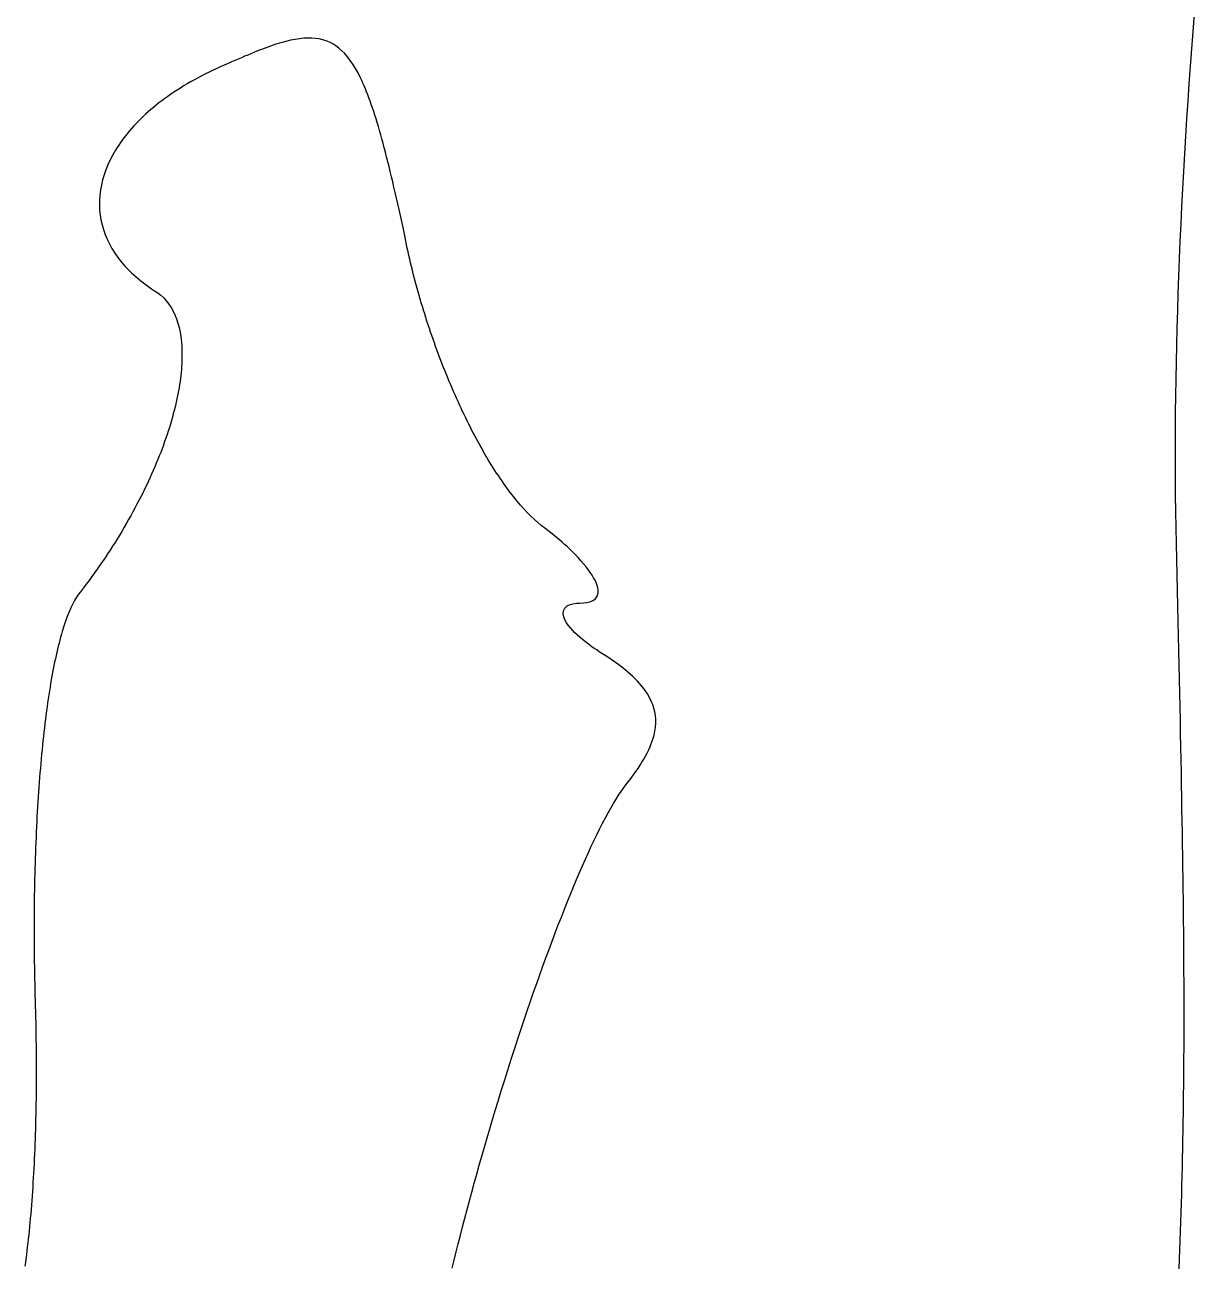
# Model space of a CAD drawing. Header units: metres. Extents: x 0 to 2740, y 0 to 1840.
# Drawn here: x 1347.2 to 1553, y 813.3 to 1031.8 of the extents above; entities that cross this region are included whole.
import ezdxf

# ---------------------------------------------------------------- set-up
doc = ezdxf.new("R2010")
doc.units = ezdxf.units.M

msp = doc.modelspace()

# ---------------------------------------------------------------- linework, layer by layer
for points in [[(1553.028212, 1033.721414), (1552.784768, 1030.658496), (1552.549316, 1027.589002), (1552.322, 1024.514), (1552.102964, 1021.434558), (1551.892352, 1018.351744), (1551.690308, 1015.266626), (1551.496976, 1012.180272), (1551.3125, 1009.09375), (1551.137024, 1006.008128), (1550.970692, 1002.924474), (1550.813648, 999.843856), (1550.666036, 996.767342), (1550.528, 993.696), (1550.399684, 990.630898), (1550.281232, 987.573104), (1550.172788, 984.523686), (1550.074496, 981.483712), (1549.9865, 978.45425), (1549.908944, 975.436368), (1549.841972, 972.431134), (1549.785728, 969.439616), (1549.740356, 966.462882), (1549.706, 963.502), (1549.682804, 960.558038), (1549.670912, 957.632064), (1549.670468, 954.725146), (1549.681616, 951.838352), (1549.7045, 948.97275), (1549.739264, 946.129408), (1549.786052, 943.309394), (1549.845008, 940.513776), (1549.916276, 937.743622), (1550, 935), (1550.059396, 932.23384), (1550.117568, 929.51472), (1550.174492, 926.84168), (1550.230144, 924.21376), (1550.2845, 921.63), (1550.337536, 919.08944), (1550.389228, 916.59112), (1550.439552, 914.13408), (1550.488484, 911.71736), (1550.536, 909.34), (1550.582076, 907.00104), (1550.626688, 904.69952), (1550.669812, 902.43448), (1550.711424, 900.20496), (1550.7515, 898.01), (1550.790016, 895.84864), (1550.826948, 893.71992), (1550.862272, 891.62288), (1550.895964, 889.55656), (1550.928, 887.52), (1550.958356, 885.51224), (1550.987008, 883.53232), (1551.013932, 881.57928), (1551.039104, 879.65216), (1551.0625, 877.75), (1551.084096, 875.87184), (1551.103868, 874.01672), (1551.121792, 872.18368), (1551.137844, 870.37176), (1551.152, 868.58), (1551.164236, 866.80744), (1551.174528, 865.05312), (1551.182852, 863.31608), (1551.189184, 861.59536), (1551.1935, 859.89), (1551.195776, 858.19904), (1551.195988, 856.52152), (1551.194112, 854.85648), (1551.190124, 853.20296), (1551.184, 851.56), (1551.175716, 849.92664), (1551.165248, 848.30192), (1551.152572, 846.68488), (1551.137664, 845.07456), (1551.1205, 843.47), (1551.101056, 841.87024), (1551.079308, 840.27432), (1551.055232, 838.68128), (1551.028804, 837.09016), (1551, 835.5), (1550.968796, 833.90984), (1550.935168, 832.31872), (1550.899092, 830.72568), (1550.860544, 829.12976), (1550.8195, 827.53), (1550.775936, 825.92544), (1550.729828, 824.31512), (1550.681152, 822.69808), (1550.629884, 821.07336), (1550.576, 819.44), (1550.519476, 817.79704), (1550.460288, 816.14352), (1550.398412, 814.47848), (1550.333824, 812.80096)], [(1422.432085, 812.910877), (1422.77004, 814.325048), (1423.119455, 815.760471), (1423.48, 817.216), (1423.851345, 818.690489), (1424.23316, 820.182792), (1424.625115, 821.691763), (1425.02688, 823.216256), (1425.438125, 824.755125), (1425.85852, 826.307224), (1426.287735, 827.871407), (1426.72544, 829.446528), (1427.171305, 831.031441), (1427.625, 832.625), (1428.086195, 834.226059), (1428.55456, 835.833472), (1429.029765, 837.446093), (1429.51148, 839.062776), (1429.999375, 840.682375), (1430.49312, 842.303744), (1430.992385, 843.925737), (1431.49684, 845.547208), (1432.006155, 847.167011), (1432.52, 848.784), (1433.038045, 850.397029), (1433.55996, 852.004952), (1434.085415, 853.606623), (1434.61408, 855.200896), (1435.145625, 856.786625), (1435.67972, 858.362664), (1436.216035, 859.927867), (1436.75424, 861.481088), (1437.294005, 863.021181), (1437.835, 864.547), (1438.376895, 866.057399), (1438.91936, 867.551232), (1439.462065, 869.027353), (1440.00468, 870.484616), (1440.546875, 871.921875), (1441.08832, 873.337984), (1441.628685, 874.731797), (1442.16764, 876.102168), (1442.704855, 877.447951), (1443.24, 878.768), (1443.772745, 880.061169), (1444.30276, 881.326312), (1444.829715, 882.562283), (1445.35328, 883.767936), (1445.873125, 884.942125), (1446.38892, 886.083704), (1446.900335, 887.191527), (1447.40704, 888.264448), (1447.908705, 889.301321), (1448.405, 890.301), (1448.895595, 891.262339), (1449.38016, 892.184192), (1449.858365, 893.065413), (1450.32988, 893.904856), (1450.794375, 894.701375), (1451.25152, 895.453824), (1451.700985, 896.161057), (1452.14244, 896.821928), (1452.575555, 897.435291), (1453, 898), (1453.469192, 898.59524), (1453.916736, 899.18112), (1454.342584, 899.75788), (1454.746688, 900.32576), (1455.129, 900.885), (1455.489472, 901.43584), (1455.828056, 901.97852), (1456.144704, 902.51328), (1456.439368, 903.04036), (1456.712, 903.56), (1456.962552, 904.07244), (1457.190976, 904.57792), (1457.397224, 905.07668), (1457.581248, 905.56896), (1457.743, 906.055), (1457.943763, 906.772885), (1458.094144, 907.47808), (1458.193981, 908.171395), (1458.243112, 908.85364), (1458.241375, 909.525625), (1458.188608, 910.18816), (1458.084649, 910.842055), (1457.929336, 911.48812), (1457.722507, 912.127165), (1457.464, 912.76), (1457.153653, 913.387435), (1456.791304, 914.01028), (1456.376791, 914.629345), (1456.071389, 915.040355), (1455.742683, 915.450285), (1455.390625, 915.859375), (1455.015167, 916.267865), (1454.616261, 916.675995), (1454.193859, 917.084005), (1453.747913, 917.492135), (1453.278375, 917.900625), (1452.785197, 918.309715), (1452.268331, 918.719645), (1451.727729, 919.130655), (1451.163343, 919.542985), (1450.575125, 919.956875), (1449.963027, 920.372565), (1449.327001, 920.790295), (1448.762099, 921.149697), (1448.298873, 921.447219), (1447.852375, 921.742125), (1447.422557, 922.034271), (1447.009371, 922.323513), (1446.420672, 922.751616), (1445.869125, 923.172375), (1445.354568, 923.585304), (1444.876839, 923.989917), (1444.435776, 924.385728), (1444.031217, 924.772251), (1443.663, 925.149), (1443.228296, 925.635288), (1442.857528, 926.102184), (1442.550312, 926.548536), (1442.255077, 927.075831), (1442.057792, 927.566976), (1441.949288, 928.105464), (1441.997875, 928.658625), (1442.233152, 929.125056), (1442.653061, 929.498583), (1443.158375, 929.740125), (1443.681, 929.883), (1444.295125, 929.970375), (1444.851801, 929.998803), (1445.515781, 930.016065), (1446.128729, 930.086485), (1446.657293, 930.211145), (1447.201088, 930.44032), (1447.617083, 930.747495), (1447.950749, 931.213785), (1448.107511, 931.780515), (1448.105816, 932.32484), (1447.986221, 932.930665), (1447.807169, 933.457085), (1447.555253, 934.018545), (1447.319192, 934.46148), (1447.043279, 934.922235), (1446.728, 935.4), (1446.373841, 935.893965), (1445.981288, 936.40332), (1445.550827, 936.927255), (1445.082944, 937.46496), (1444.578125, 938.015625), (1444.221299, 938.389535), (1443.848417, 938.768605), (1443.459623, 939.152595), (1443.055061, 939.541265), (1442.634875, 939.934375), (1442.199209, 940.331685), (1441.748207, 940.732955), (1441.282013, 941.137945), (1440.800771, 941.546415), (1440.304625, 941.958125), (1439.793719, 942.372835), (1439.268197, 942.790305), (1438.699708, 943.21508), (1438.097516, 943.67536), (1437.4935, 944.175), (1436.888044, 944.71304), (1436.281532, 945.28852), (1435.674348, 945.90048), (1435.066876, 946.54796), (1434.4595, 947.23), (1433.852604, 947.94564), (1433.246572, 948.69392), (1432.641788, 949.47388), (1432.339984, 949.87544), (1432.038636, 950.28456), (1431.737792, 950.70112), (1431.4375, 951.125), (1431.137808, 951.55608), (1430.838764, 951.99424), (1430.540416, 952.43936), (1430.242812, 952.89132), (1429.946, 953.35), (1429.650028, 953.81528), (1429.354944, 954.28704), (1429.060796, 954.76516), (1428.767632, 955.24952), (1428.4755, 955.74), (1428.184448, 956.23648), (1427.894524, 956.73884), (1427.605776, 957.24696), (1427.318252, 957.76072), (1427.032, 958.28), (1426.747068, 958.80468), (1426.463504, 959.33464), (1426.181356, 959.86976), (1425.900672, 960.40992), (1425.6215, 960.955), (1425.343888, 961.50488), (1425.067884, 962.05944), (1424.793536, 962.61856), (1424.520892, 963.18212), (1424.25, 963.75), (1423.980908, 964.32208), (1423.713664, 964.89824), (1423.448316, 965.47836), (1423.184912, 966.06232), (1422.9235, 966.65), (1422.664128, 967.24128), (1422.406844, 967.83604), (1422.151696, 968.43416), (1421.898732, 969.03552), (1421.648, 969.64), (1421.399548, 970.24748), (1421.153424, 970.85784), (1420.909676, 971.47096), (1420.668352, 972.08672), (1420.4295, 972.705), (1420.193168, 973.32568), (1419.959404, 973.94864), (1419.728256, 974.57376), (1419.499772, 975.20092), (1419.274, 975.83), (1419.050988, 976.46088), (1418.830784, 977.09344), (1418.613436, 977.72756), (1418.398992, 978.36312), (1418.1875, 979), (1417.979008, 979.63808), (1417.773564, 980.27724), (1417.571216, 980.91736), (1417.372012, 981.55832), (1417.176, 982.2), (1416.983228, 982.84228), (1416.793744, 983.48504), (1416.607596, 984.12816), (1416.424832, 984.77152), (1416.2455, 985.415), (1416.069648, 986.05848), (1415.897324, 986.70184), (1415.728576, 987.34496), (1415.563452, 987.98772), (1415.402, 988.63), (1415.244268, 989.27168), (1415.090304, 989.91264), (1414.940156, 990.55276), (1414.793872, 991.19192), (1414.6515, 991.83), (1414.513088, 992.46688), (1414.378684, 993.10244), (1414.248336, 993.73656), (1414.122092, 994.36912), (1414, 995), (1413.761478, 996.099524), (1413.525824, 997.178192), (1413.292906, 998.236148), (1413.062592, 999.273536), (1412.83475, 1000.2905), (1412.609248, 1001.287184), (1412.385954, 1002.263732), (1412.164736, 1003.220288), (1411.945462, 1004.156996), (1411.728, 1005.074), (1411.512218, 1005.971444), (1411.297984, 1006.849472), (1411.085166, 1007.708228), (1410.873632, 1008.547856), (1410.66325, 1009.3685), (1410.453888, 1010.170304), (1410.245414, 1010.953412), (1410.037696, 1011.717968), (1409.830602, 1012.464116), (1409.624, 1013.192), (1409.417758, 1013.901764), (1409.211744, 1014.593552), (1409.005826, 1015.267508), (1408.799872, 1015.923776), (1408.59375, 1016.5625), (1408.387328, 1017.183824), (1408.180474, 1017.787892), (1407.973056, 1018.374848), (1407.764942, 1018.944836), (1407.556, 1019.498), (1407.346098, 1020.034484), (1407.135104, 1020.554432), (1406.922886, 1021.057988), (1406.709312, 1021.545296), (1406.49425, 1022.0165), (1406.277568, 1022.471744), (1405.838816, 1023.334928), (1405.392, 1024.136), (1404.936064, 1024.876112), (1404.469952, 1025.556416), (1403.992608, 1026.178064), (1403.502976, 1026.742208), (1403, 1027.25), (1402.482624, 1027.702592), (1401.949792, 1028.101136), (1401.400448, 1028.446784), (1400.833536, 1028.740688), (1400.248, 1028.984), (1399.642784, 1029.177872), (1399.016832, 1029.323456), (1398.369088, 1029.421904), (1397.698496, 1029.474368), (1397.004, 1029.482), (1396.284544, 1029.445952), (1395.539072, 1029.367376), (1394.766528, 1029.247424), (1393.965856, 1029.087248), (1393.136, 1028.888), (1392.275904, 1028.650832), (1391.384512, 1028.376896), (1390.460768, 1028.067344), (1389.986434, 1027.899572), (1389.503616, 1027.723328), (1389.012182, 1027.538756), (1388.512, 1027.346), (1388.002938, 1027.145204), (1387.484864, 1026.936512), (1386.957646, 1026.720068), (1386.421152, 1026.496016), (1385.87525, 1026.2645), (1385.319808, 1026.025664), (1384.754694, 1025.779652), (1384.179776, 1025.526608), (1383.594922, 1025.266676), (1383, 1025), (1383, 1025), (1382.285405, 1024.697317), (1381.58164, 1024.389336), (1380.888735, 1024.076159), (1380.20672, 1023.757888), (1379.535625, 1023.434625), (1378.87548, 1023.106472), (1378.226315, 1022.773531), (1377.58816, 1022.435904), (1376.961045, 1022.093693), (1376.345, 1021.747), (1375.740055, 1021.395927), (1375.14624, 1021.040576), (1374.563585, 1020.681049), (1373.99212, 1020.317448), (1373.431875, 1019.949875), (1372.88288, 1019.578432), (1372.345165, 1019.203221), (1371.81876, 1018.824344), (1371.303695, 1018.441903), (1370.8, 1018.056), (1370.307705, 1017.666737), (1369.82684, 1017.274216), (1369.357435, 1016.878539), (1368.89952, 1016.479808), (1368.453125, 1016.078125), (1368.01828, 1015.673592), (1367.595015, 1015.266311), (1367.18336, 1014.856384), (1366.783345, 1014.443913), (1366.395, 1014.029), (1366.018355, 1013.611747), (1365.65344, 1013.192256), (1365.300285, 1012.770629), (1364.95892, 1012.346968), (1364.629375, 1011.921375), (1364.31168, 1011.493952), (1364.005865, 1011.064801), (1363.71196, 1010.634024), (1363.429995, 1010.201723), (1363.16, 1009.768), (1362.902005, 1009.332957), (1362.65604, 1008.896696), (1362.20032, 1008.020928), (1361.79308, 1007.141512), (1361.43456, 1006.259264), (1361.125, 1005.375), (1360.86464, 1004.489536), (1360.65372, 1003.603688), (1360.49248, 1002.718272), (1360.38116, 1001.834104), (1360.32, 1000.952), (1360.30924, 1000.072776), (1360.34912, 999.197248), (1360.43988, 998.326232), (1360.58176, 997.460544), (1360.775, 996.601), (1361.01984, 995.748416), (1361.31652, 994.903608), (1361.66528, 994.067392), (1362.06636, 993.240584), (1362.52, 992.424), (1363.02644, 991.618456), (1363.58592, 990.824768), (1364.19868, 990.043752), (1364.525115, 989.658251), (1364.86496, 989.276224), (1365.218245, 988.897773), (1365.585, 988.523), (1365.965255, 988.152007), (1366.35904, 987.784896), (1366.766385, 987.421769), (1367.18732, 987.062728), (1367.621875, 986.707875), (1368.07008, 986.357312), (1368.531965, 986.011141), (1369.00756, 985.669464), (1369.496895, 985.332383), (1370, 985), (1370.58084, 984.617376), (1371.12352, 984.190208), (1371.62828, 983.719552), (1372.09536, 983.206464), (1372.525, 982.652), (1372.91744, 982.057216), (1373.27292, 981.423168), (1373.59168, 980.750912), (1373.87396, 980.041504), (1374.12, 979.296), (1374.33004, 978.515456), (1374.50432, 977.700928), (1374.64308, 976.853472), (1374.74656, 975.974144), (1374.815, 975.064), (1374.84864, 974.124096), (1374.84772, 973.155488), (1374.81248, 972.159232), (1374.782065, 971.651066), (1374.74316, 971.136384), (1374.695795, 970.615318), (1374.64, 970.088), (1374.575805, 969.554562), (1374.50324, 969.015136), (1374.422335, 968.469854), (1374.33312, 967.918848), (1374.235625, 967.36225), (1374.12988, 966.800192), (1374.015915, 966.232806), (1373.89376, 965.660224), (1373.763445, 965.082578), (1373.625, 964.5), (1373.478455, 963.912622), (1373.32384, 963.320576), (1373.161185, 962.723994), (1372.99052, 962.123008), (1372.811875, 961.51775), (1372.62528, 960.908352), (1372.430765, 960.294946), (1372.22836, 959.677664), (1372.018095, 959.056638), (1371.8, 958.432), (1371.574105, 957.803882), (1371.34044, 957.172416), (1371.099035, 956.537734), (1370.84992, 955.899968), (1370.593125, 955.25925), (1370.32868, 954.615712), (1370.056615, 953.969486), (1369.77696, 953.320704), (1369.489745, 952.669498), (1369.195, 952.016), (1368.892755, 951.360342), (1368.58304, 950.702656), (1368.265885, 950.043074), (1367.94132, 949.381728), (1367.609375, 948.71875), (1367.27008, 948.054272), (1366.923465, 947.388426), (1366.56956, 946.721344), (1366.208395, 946.053158), (1365.84, 945.384), (1365.464405, 944.714002), (1365.08164, 944.043296), (1364.691735, 943.372014), (1364.29472, 942.700288), (1363.890625, 942.02825), (1363.47948, 941.356032), (1363.061315, 940.683766), (1362.63616, 940.011584), (1362.204045, 939.339618), (1361.765, 938.668), (1361.319055, 937.996862), (1360.86624, 937.326336), (1360.406585, 936.656554), (1359.94012, 935.987648), (1359.466875, 935.31975), (1358.98688, 934.652992), (1358.500165, 933.987506), (1358.00676, 933.323424), (1357.506695, 932.660878), (1357, 932), (1356.643608, 931.550192), (1356.294464, 931.041536), (1355.952616, 930.475184), (1355.618112, 929.852288), (1355.291, 929.174), (1354.971328, 928.441472), (1354.659144, 927.655856), (1354.354496, 926.818304), (1354.057432, 925.929968), (1353.768, 924.992), (1353.626161, 924.504764), (1353.486248, 924.005552), (1353.348267, 923.494508), (1353.212224, 922.971776), (1353.078125, 922.4375), (1352.945976, 921.891824), (1352.815783, 921.334892), (1352.687552, 920.766848), (1352.561289, 920.187836), (1352.437, 919.598), (1352.314691, 918.997484), (1352.194368, 918.386432), (1352.076037, 917.764988), (1351.959704, 917.133296), (1351.845375, 916.4915), (1351.733056, 915.839744), (1351.622753, 915.178172), (1351.514472, 914.506928), (1351.408219, 913.826156), (1351.304, 913.136), (1351.201821, 912.436604), (1351.101688, 911.728112), (1351.003607, 911.010668), (1350.907584, 910.284416), (1350.813625, 909.5495), (1350.721736, 908.806064), (1350.631923, 908.054252), (1350.544192, 907.294208), (1350.458549, 906.526076), (1350.375, 905.75), (1350.293551, 904.966124), (1350.214208, 904.174592), (1350.136977, 903.375548), (1350.061864, 902.569136), (1349.988875, 901.7555), (1349.918016, 900.934784), (1349.849293, 900.107132), (1349.782712, 899.272688), (1349.718279, 898.431596), (1349.656, 897.584), (1349.595881, 896.730044), (1349.537928, 895.869872), (1349.482147, 895.003628), (1349.428544, 894.131456), (1349.377125, 893.2535), (1349.327896, 892.369904), (1349.280863, 891.480812), (1349.236032, 890.586368), (1349.193409, 889.686716), (1349.153, 888.782), (1349.114811, 887.872364), (1349.078848, 886.957952), (1349.045117, 886.038908), (1349.013624, 885.115376), (1348.984375, 884.1875), (1348.957376, 883.255424), (1348.932633, 882.319292), (1348.910152, 881.379248), (1348.889939, 880.435436), (1348.872, 879.488), (1348.856341, 878.537084), (1348.842968, 877.582832), (1348.831887, 876.625388), (1348.823104, 875.664896), (1348.816625, 874.7015), (1348.812456, 873.735344), (1348.810603, 872.766572), (1348.811072, 871.795328), (1348.813869, 870.821756), (1348.819, 869.846), (1348.826471, 868.868204), (1348.836288, 867.888512), (1348.848457, 866.907068), (1348.862984, 865.924016), (1348.879875, 864.9395), (1348.899136, 863.953664), (1348.920773, 862.966652), (1348.944792, 861.978608), (1348.971199, 860.989676), (1349, 860), (1349.028801, 859.011519), (1349.055208, 858.026152), (1349.079227, 857.044013), (1349.100864, 856.065216), (1349.120125, 855.089875), (1349.137016, 854.118104), (1349.151543, 853.150017), (1349.163712, 852.185728), (1349.173529, 851.225351), (1349.181, 850.269), (1349.186131, 849.316789), (1349.188928, 848.368832), (1349.189397, 847.425243), (1349.187544, 846.486136), (1349.183375, 845.551625), (1349.176896, 844.621824), (1349.168113, 843.696847), (1349.157032, 842.776808), (1349.143659, 841.861821), (1349.128, 840.952), (1349.110061, 840.047459), (1349.089848, 839.148312), (1349.067367, 838.254673), (1349.042624, 837.366656), (1349.015625, 836.484375), (1348.986376, 835.607944), (1348.954883, 834.737477), (1348.921152, 833.873088), (1348.885189, 833.014891), (1348.847, 832.163), (1348.806591, 831.317529), (1348.763968, 830.478592), (1348.719137, 829.646303), (1348.672104, 828.820776), (1348.622875, 828.002125), (1348.571456, 827.190464), (1348.517853, 826.385907), (1348.462072, 825.588568), (1348.404119, 824.798561), (1348.344, 824.016), (1348.281721, 823.240999), (1348.217288, 822.473672), (1348.150707, 821.714133), (1348.081984, 820.962496), (1348.011125, 820.218875), (1347.938136, 819.483384), (1347.863023, 818.756137), (1347.785792, 818.037248), (1347.706449, 817.326831), (1347.625, 816.625), (1347.541451, 815.931869), (1347.455808, 815.247552), (1347.368077, 814.572163), (1347.278264, 813.905816), (1347.186375, 813.248625)]]:
    msp.add_lwpolyline(points)

doc.saveas('drawing.dxf')
